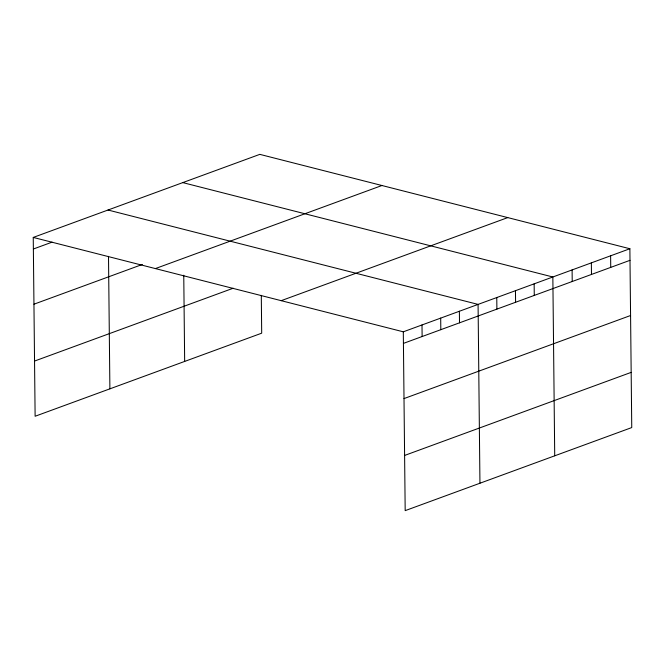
<?xml version="1.0" encoding="UTF-8"?>
<svg xmlns="http://www.w3.org/2000/svg" width="665" height="665" viewBox="0 0 665 665"><rect width="100%" height="100%" fill="white"/><g stroke="black" fill="none" stroke-linecap="round" stroke-linejoin="round"><path stroke-width="1" d="M261.295 295.36L261.694 333.182L35.12 416.257L33.25 237.43L259.816 154.363L629.88 248.743L631.75 427.57L405.185 510.637L403.306 331.818L629.88 248.743M33.375 249.009L52.061 242.151M33.948 304.196L142.36 264.446M155.369 268.585L381.934 185.51M34.547 361.062L233.191 288.228M281.187 300.671L507.761 217.596M403.431 343.389L629.996 260.323M404.004 398.584L630.578 315.509M404.603 455.45L631.168 372.375M182.784 182.609L552.848 276.989L554.718 455.808M108.021 210.024L478.077 304.404L479.947 483.222M33.25 237.43L403.306 331.818M610.62 255.809L610.736 267.38M591.36 262.866L591.484 274.446M572.1 269.932L572.224 281.503M534.153 283.847L534.269 295.418M515.458 290.696L515.583 302.267M496.772 297.554L496.888 309.125M459.382 311.262L459.507 322.833M440.695 318.111L440.812 329.682M422.001 324.969L422.125 336.54M183.756 275.219L184.662 361.428M108.503 256.341L109.891 388.842"/></g></svg>
